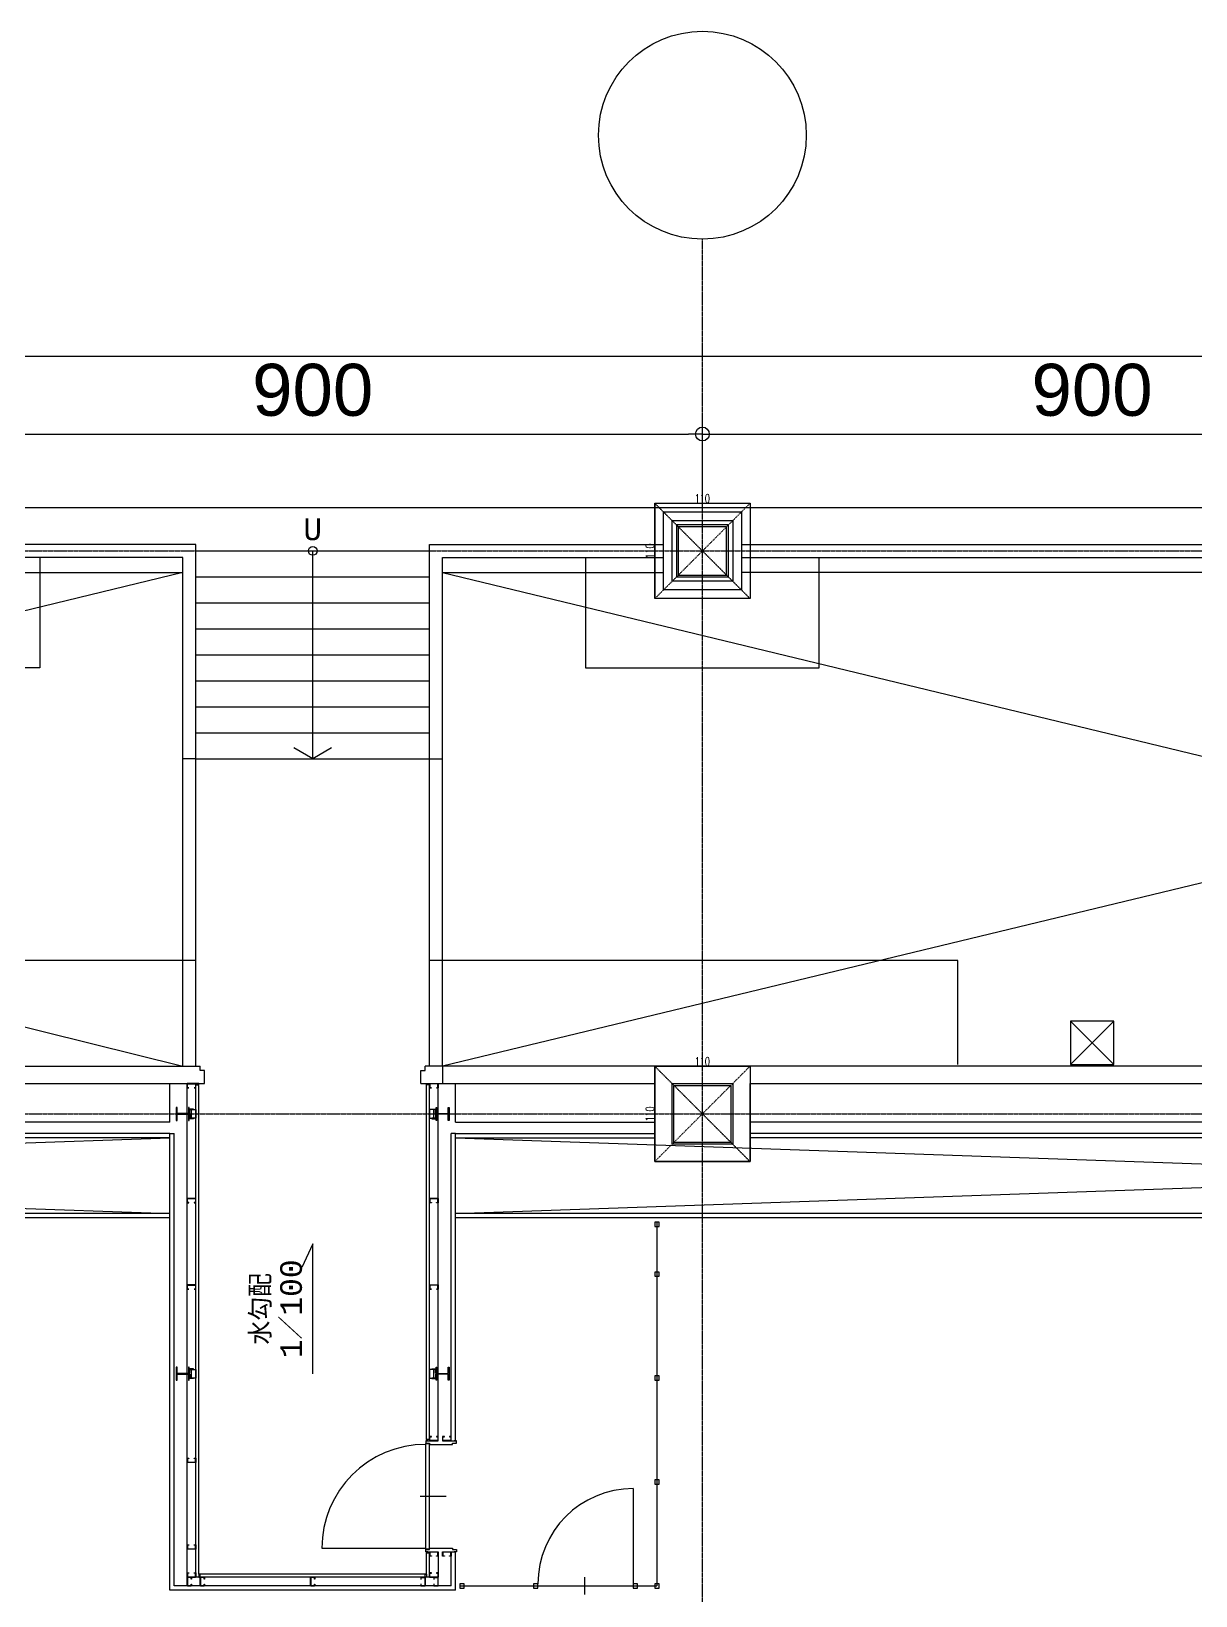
# Model space of a CAD drawing. Header units: millimetres. Extents: x -21841 to 195597, y -1659 to 112111.
# Drawn here: x 5585 to 6930, y 18194 to 20000 of the extents above; entities that cross this region are included whole.
import ezdxf
from ezdxf.enums import TextEntityAlignment as Align

# ---------------------------------------------------------------- set-up
doc = ezdxf.new("R2010")
doc.units = ezdxf.units.MM
doc.linetypes.add('X-N-FAB-L10$0$COL-CEN-LIN', pattern=[3.25, 2.5, -0.25, 0.25, -0.25])
doc.linetypes.add('X-N-FAB-L10$0$HIDDEN', pattern=[0.375, 0.25, -0.125])
for name, color, linetype in [('0-FMCS', 6, 'Continuous'), ('0-XREF', 7, 'Continuous'), ('X-N-FAB-L10$0$0-MC', 8, 'Continuous'), ('X-N-FAB-L10$0$0-NC', 8, 'Continuous'), ('X-N-FAB-L10$0$0-ND', 8, 'Continuous'), ('X-N-FAB-L10$0$08', 8, 'Continuous'), ('X-N-FAB-L10$0$CCL', 8, 'X-N-FAB-L10$0$COL-CEN-LIN'), ('X-N-FAB-L10$0$COL', 8, 'Continuous'), ('X-N-FAB-L10$0$COL-S', 8, 'Continuous'), ('X-N-FAB-L10$0$DIM', 8, 'Continuous')]:
    doc.layers.add(name, color=color, linetype=linetype)
doc.styles.add('X-N-FAB-L10$0$ATS', font='monotxt.shx', dxfattribs={"bigfont": 'BIGFONT.shx'})
doc.styles.add('X-N-FAB-L10$0$CHINA', font='simplex.shx', dxfattribs={"width": 0.75, "bigfont": 'chineset.shx'})
doc.styles.add('X-N-FAB-L10$0$COL-NUM', font='romanc')
doc.styles.add('X-N-FAB-L10$0$DIM', font='simplex.shx', dxfattribs={"width": 0.67, "bigfont": 'chineset.shx'})
doc.styles.add('X-N-FAB-L10$0$DimStyUse', font='romans.shx', dxfattribs={"width": 0.7})
doc.styles.add('X-N-FAB-L10$0$Gen-Text', font='arial.ttf', dxfattribs={"height": 2.5})
doc.dimstyles.new('X-N-FAB-L10$0$cirl', dxfattribs={"dimtxt": 200, "dimasz": 50, "dimexe": 50, "dimexo": 0, "dimgap": 20, "dimtad": 1, "dimdsep": 46, "dimtxsty": 'X-N-FAB-L10$0$DimStyUse', "dimblk": 'X-N-FAB-L10$0$_Origin', "dimcen": 10, "dimdle": 50, "dimclrt": 2, "dimazin": 0, "dimtfac": 1, "dimtix": 1, "dimtmove": 2, "dimatfit": 3, "dimfxl": 10, "dimtolj": 1, "dimarcsym": 0})
doc.dimstyles.new('X-N-FAB-L10$0$JJP_005_defpoint', dxfattribs={"dimtxt": 20, "dimasz": 0.5, "dimexe": 0.5, "dimexo": 0.5, "dimgap": 0.5, "dimtad": 1, "dimdsep": 46, "dimtxsty": 'X-N-FAB-L10$0$DIM', "dimblk": 'X-N-FAB-L10$0$_None', "dimcen": 10, "dimclrd": 256, "dimclre": 256, "dimclrt": 256, "dimadec": 0, "dimazin": 0, "dimtfac": 1, "dimtix": 1, "dimtmove": 2, "dimatfit": 3, "dimldrblk": 'X-N-FAB-L10$0$_None', "dimfxl": 0.5, "dimtolj": 1, "dimtzin": 0, "dimarcsym": 0})

# ---------------------------------------------------------------- blocks, each defined once
blk = doc.blocks.new('X-N-FAB-L10$0$_Origin')
at = {"color": 0, "linetype": 'ByBlock', "lineweight": -2}
blk.add_line((0, 0), (-1, 0), dxfattribs=at)
blk.add_circle((0, 0), 0.5, dxfattribs=at)
blk = doc.blocks.new('*D738')
at = {"layer": 'DEFPOINTS', "color": 0, "transparency": 16777216}
for p in [(27010, 19625), (60, 19535), (27010, 19535)]:
    blk.add_point(p, dxfattribs=at)
at = {"layer": 'X-N-FAB-L10$0$DIM', "color": 0, "lineweight": -2, "transparency": 16777216}
for p, q in [((60, 19535), (60, 19645)), ((27010, 19535), (27010, 19645)), ((76, 19625), (26994, 19625))]:
    blk.add_line(p, q, dxfattribs=at)
at = {"layer": 'X-N-FAB-L10$0$DIM', "color": 0, "lineweight": -2, "transparency": 16777216, "xscale": 16, "yscale": 16, "zscale": 16, "rotation": 180}
blk.add_blockref('X-N-FAB-L10$0$_Origin', (60, 19625), dxfattribs=at)
at = {"layer": 'X-N-FAB-L10$0$DIM', "color": 0, "lineweight": -2, "transparency": 16777216, "xscale": 16, "yscale": 16, "zscale": 16}
blk.add_blockref('X-N-FAB-L10$0$_Origin', (27010, 19625), dxfattribs=at)
at = {"layer": 'X-N-FAB-L10$0$DIM', "color": 2, "transparency": 16777216, "insert": (13535, 19675.6), "char_height": 2.5, "attachment_point": 5, "style": 'X-N-FAB-L10$0$Gen-Text'}
blk.add_mtext('\\A1;{\\H24x;26950}', dxfattribs=at)
blk = doc.blocks.new('*D1145')
at = {"layer": 'DEFPOINTS', "lineweight": -2, "transparency": 16777216}
blk.add_line((6305, 18805), (6415, 18805), dxfattribs=at)
at = {"layer": 'DEFPOINTS', "color": 0, "transparency": 16777216}
for p in [(6305, 18805), (6415, 18805), (6415, 18805)]:
    blk.add_point(p, dxfattribs=at)
at = {"layer": 'DEFPOINTS', "transparency": 16777216, "insert": (6360, 18810.5), "char_height": 10, "attachment_point": 5, "style": 'X-N-FAB-L10$0$DIM'}
blk.add_mtext('\\A1;110', dxfattribs=at)
blk = doc.blocks.new('X-N-FAB-L10$0$_None')
blk = doc.blocks.new('*D1146')
at = {"layer": 'DEFPOINTS', "lineweight": -2, "transparency": 16777216}
blk.add_line((6305, 18805), (6305, 18695), dxfattribs=at)
at = {"layer": 'DEFPOINTS', "color": 0, "transparency": 16777216}
for p in [(6305, 18805), (6305, 18695), (6305, 18695)]:
    blk.add_point(p, dxfattribs=at)
at = {"layer": 'DEFPOINTS', "transparency": 16777216, "insert": (6299.5, 18750), "char_height": 10, "attachment_point": 5, "rotation": 90, "style": 'X-N-FAB-L10$0$DIM'}
blk.add_mtext('\\A1;110', dxfattribs=at)
blk = doc.blocks.new('*D1203')
at = {"layer": 'DEFPOINTS', "lineweight": -2, "transparency": 16777216}
blk.add_line((6305, 19455), (6415, 19455), dxfattribs=at)
at = {"layer": 'DEFPOINTS', "color": 0, "transparency": 16777216}
for p in [(6305, 19455), (6415, 19455), (6415, 19455)]:
    blk.add_point(p, dxfattribs=at)
at = {"layer": 'DEFPOINTS', "transparency": 16777216, "insert": (6360, 19460.5), "char_height": 10, "attachment_point": 5, "style": 'X-N-FAB-L10$0$DIM'}
blk.add_mtext('\\A1;110', dxfattribs=at)
blk = doc.blocks.new('*D1204')
at = {"layer": 'DEFPOINTS', "lineweight": -2, "transparency": 16777216}
blk.add_line((6305, 19455), (6305, 19345), dxfattribs=at)
at = {"layer": 'DEFPOINTS', "color": 0, "transparency": 16777216}
for p in [(6305, 19455), (6305, 19345), (6305, 19345)]:
    blk.add_point(p, dxfattribs=at)
at = {"layer": 'DEFPOINTS', "transparency": 16777216, "insert": (6299.5, 19400), "char_height": 10, "attachment_point": 5, "rotation": 90, "style": 'X-N-FAB-L10$0$DIM'}
blk.add_mtext('\\A1;110', dxfattribs=at)
blk = doc.blocks.new('X-N-FAB-L10')
at = {"layer": 'DEFPOINTS', "color": 8, "linetype": 'X-N-FAB-L10$0$HIDDEN', "ltscale": 0.1}
for p, q in [((6415, 19455), (6305, 19345)), ((6305, 19455), (6415, 19345)), ((6415, 19455), (6305, 19345)), ((6305, 19455), (6415, 19345)), ((6415, 18805), (6305, 18695)), ((6305, 18805), (6415, 18695)), ((6415, 18805), (6305, 18695)), ((6305, 18805), (6415, 18695))]:
    blk.add_line(p, q, dxfattribs=at)
at = {"layer": 'DEFPOINTS', "color": 8}
for p, q in [((6305, 19455), (6415, 19455)), ((6305, 19455), (6305, 19345)), ((6305, 18805), (6415, 18805)), ((6305, 18805), (6305, 18695))]:
    blk.add_line(p, q, dxfattribs=at)
at = {"layer": 'X-N-FAB-L10$0$0-MC', "color": 8}
blk.add_circle((6360, 19880), 120, dxfattribs=at)
at = {"layer": 'X-N-FAB-L10$0$08', "color": 8}
for p, q in [((3610, 19450), (8210, 19450)), ((6315, 19355), (6315, 19445)), ((6315, 19445), (6405, 19445)), ((6405, 19445), (6405, 19355)), ((6390, 19430), (6330, 19430)), ((6330, 19430), (6330, 19370)), ((6388, 19428), (6332, 19428)), ((6332, 19428), (6332, 19372)), ((6388, 19372), (6388, 19428)), ((6390, 19370), (6390, 19430)), ((5775, 19407.5), (5505, 19407.5)), ((5775, 18805), (5775, 19407.5)), ((5775, 19400), (6045, 19400)), ((5910, 19160), (5910, 19400)), ((6045, 18805), (6045, 19407.5)), ((6045, 19407.5), (6315, 19407.5)), ((6405, 19407.5), (7215, 19407.5)), ((3400, 19392.5), (5760, 18805)), ((5760, 19392.5), (5505, 19392.5)), ((5595, 19392.5), (5595, 19265)), ((5760, 18805), (5760, 19392.5)), ((6060, 18805), (6060, 19392.5)), ((6060, 19392.5), (6315, 19392.5)), ((6225, 19392.5), (6225, 19265)), ((6405, 19392.5), (7215, 19392.5)), ((6495, 19265), (6495, 19392.5)), ((5760, 19375), (3400, 18805)), ((5505, 19375), (5760, 19375)), ((5775, 19370), (6045, 19370)), ((6060, 19375), (8420, 18805)), ((8420, 19375), (6060, 18805)), ((6060, 19375), (6315, 19375)), ((6330, 19370), (6390, 19370)), ((6332, 19372), (6388, 19372)), ((7215, 19375), (6405, 19375)), ((6405, 19355), (6315, 19355)), ((5775, 19340), (6045, 19340)), ((5775, 19310), (6045, 19310)), ((5775, 19280), (6045, 19280)), ((5595, 19265), (5325, 19265)), ((6225, 19265), (6495, 19265)), ((5775, 19250), (6045, 19250)), ((5775, 19220), (6045, 19220)), ((5775, 19190), (6045, 19190)), ((5910, 19160), (5888.349, 19172.5)), ((5931.651, 19172.5), (5910, 19160)), ((5775, 19160), (5760, 19160)), ((5775, 19160), (6045, 19160)), ((6045, 19160), (6060, 19160)), ((5775, 18927), (5165, 18927)), ((6655, 18927), (6045, 18927)), ((6655, 18807), (6655, 18927)), ((6785, 18857), (6835, 18807)), ((6835, 18857), (6785, 18807)), ((6835, 18857), (6785, 18857)), ((6785, 18857), (6785, 18807)), ((6835, 18807), (6835, 18857)), ((3380, 18805), (5780, 18805)), ((5780, 18800), (5780, 18805)), ((8440, 18805), (6040, 18805)), ((6040, 18800), (6040, 18805)), ((6060, 18805), (6060, 18785)), ((6785, 18807), (6835, 18807)), ((5785, 18800), (5780, 18800)), ((5785, 18785), (5785, 18800)), ((6035, 18800), (6040, 18800)), ((6035, 18785), (6035, 18800)), ((5515, 18785), (5785, 18785)), ((5745, 18740.5), (5745, 18785)), ((5765, 18205), (5765, 18785)), ((5775, 18785), (5765, 18785)), ((5765, 18785), (5765, 18780)), ((5765, 18780), (5767, 18780)), ((5765.32, 18780.32), (5765.32, 18784.68)), ((5765.32, 18784.68), (5774.68, 18784.68)), ((5767, 18780.32), (5765.32, 18780.32)), ((5767, 18780), (5767, 18780.32)), ((5774.68, 18780.32), (5773, 18780.32)), ((5773, 18780.32), (5773, 18780)), ((5773, 18780), (5775, 18780)), ((5774.68, 18784.68), (5774.68, 18780.32)), ((5775, 18215), (5775, 18785)), ((5778.5, 18785), (5775, 18785)), ((5775, 18785), (5775, 18783.5)), ((5775, 18780), (5775, 18785)), ((5775, 18783.5), (5778.5, 18783.5)), ((5778.5, 18783.5), (5778.5, 18785)), ((5778.5, 18218.5), (5778.5, 18783)), ((6035, 18785), (6305, 18785)), ((6041.5, 18374), (6041.5, 18785)), ((6041.5, 18783.5), (6041.5, 18785)), ((6041.5, 18785), (6045, 18785)), ((6045, 18783.5), (6041.5, 18783.5)), ((6045, 18374), (6045, 18785)), ((6045, 18785), (6045, 18783.5)), ((6045, 18780), (6045, 18785)), ((6045, 18785), (6055, 18785)), ((6047, 18780), (6045, 18780)), ((6054.68, 18784.68), (6045.32, 18784.68)), ((6045.32, 18784.68), (6045.32, 18780.32)), ((6045.32, 18780.32), (6047, 18780.32)), ((6047, 18780.32), (6047, 18780)), ((6053, 18780), (6053, 18780.32)), ((6053, 18780.32), (6054.68, 18780.32)), ((6055, 18780), (6053, 18780)), ((6054.68, 18780.32), (6054.68, 18784.68)), ((6055, 18372.5), (6055, 18785)), ((6055, 18785), (6055, 18780)), ((6075, 18740.5), (6075, 18785)), ((6305, 18785), (6305, 18695)), ((6325, 18715), (6325, 18785)), ((6325, 18785), (6395, 18785)), ((6327, 18717), (6327, 18783)), ((6327, 18783), (6393, 18783)), ((6393, 18783), (6393, 18717)), ((6395, 18785), (6395, 18715)), ((6415, 18785), (7205, 18785)), ((6415, 18695), (6415, 18785)), ((5753.5, 18757.5), (5752.5, 18757.5)), ((5752.5, 18757.5), (5752.5, 18742.5)), ((5753.5, 18750.35), (5753.5, 18757.5)), ((5766.5, 18750.35), (5753.5, 18750.35)), ((5753.5, 18742.5), (5753.5, 18749.65)), ((5753.5, 18749.65), (5766.5, 18749.65)), ((5767.5, 18757.5), (5766.5, 18757.5)), ((5766.5, 18757.5), (5766.5, 18750.35)), ((5766.5, 18749.65), (5766.5, 18742.5)), ((5767.5, 18742.5), (5767.5, 18757.5)), ((5772.5, 18755.6), (5767.5, 18755.6)), ((5767.5, 18755.6), (5767.5, 18750.6)), ((5767.5, 18750.6), (5768.1, 18750.6)), ((5767.5, 18744.4), (5767.5, 18749.4)), ((5767.5, 18749.4), (5768.1, 18749.4)), ((5768.1, 18750.6), (5768.1, 18755)), ((5768.1, 18755), (5772.5, 18755)), ((5768.1, 18749.4), (5768.1, 18745)), ((5770, 18745), (5770, 18755)), ((5770, 18755), (5775, 18755)), ((5772.5, 18755), (5772.5, 18755.6)), ((5775, 18755), (5775, 18745)), ((6050, 18755), (6045, 18755)), ((6045, 18755), (6045, 18745)), ((6047.5, 18755.6), (6052.5, 18755.6)), ((6047.5, 18755), (6047.5, 18755.6)), ((6051.9, 18755), (6047.5, 18755)), ((6050, 18745), (6050, 18755)), ((6051.9, 18750.6), (6051.9, 18755)), ((6052.5, 18750.6), (6051.9, 18750.6)), ((6052.5, 18749.4), (6051.9, 18749.4)), ((6051.9, 18749.4), (6051.9, 18745)), ((6052.5, 18742.5), (6052.5, 18757.5)), ((6052.5, 18757.5), (6053.5, 18757.5)), ((6052.5, 18755.6), (6052.5, 18750.6)), ((6052.5, 18744.4), (6052.5, 18749.4)), ((6053.5, 18757.5), (6053.5, 18750.35)), ((6053.5, 18750.35), (6066.5, 18750.35)), ((6066.5, 18749.65), (6053.5, 18749.65)), ((6053.5, 18749.65), (6053.5, 18742.5)), ((6066.5, 18750.35), (6066.5, 18757.5)), ((6066.5, 18757.5), (6067.5, 18757.5)), ((6066.5, 18742.5), (6066.5, 18749.65)), ((6067.5, 18757.5), (6067.5, 18742.5)), ((5745, 18740.5), (5515, 18740.5)), ((5752.5, 18742.5), (5753.5, 18742.5)), ((5766.5, 18742.5), (5767.5, 18742.5)), ((5772.5, 18744.4), (5767.5, 18744.4)), ((5768.1, 18745), (5772.5, 18745)), ((5775, 18745), (5770, 18745)), ((5772.5, 18745), (5772.5, 18744.4)), ((6045, 18745), (6050, 18745)), ((6051.9, 18745), (6047.5, 18745)), ((6047.5, 18745), (6047.5, 18744.4)), ((6047.5, 18744.4), (6052.5, 18744.4)), ((6053.5, 18742.5), (6052.5, 18742.5)), ((6067.5, 18742.5), (6066.5, 18742.5)), ((6075, 18740.5), (6305, 18740.5)), ((7205, 18740.5), (6415, 18740.5)), ((3245, 18635), (5745, 18722.5)), ((3245, 18722.5), (5745, 18635)), ((5745, 18727.5), (5515, 18727.5)), ((5745, 18722.5), (5515, 18722.5)), ((5745, 18200), (5745, 18727.5)), ((5745, 18727.5), (5750, 18727.5)), ((5750, 18205), (5750, 18727.5)), ((6070, 18372.5), (6070, 18727.5)), ((6075, 18727.5), (6070, 18727.5)), ((6075, 18372.5), (6075, 18727.5)), ((6075, 18727.5), (6305, 18727.5)), ((6075, 18722.5), (8575, 18635)), ((6075, 18635), (8575, 18722.5)), ((6075, 18722.5), (6305, 18722.5)), ((6395, 18715), (6325, 18715)), ((6393, 18717), (6327, 18717)), ((7205, 18727.5), (6415, 18727.5)), ((7205, 18722.5), (6415, 18722.5)), ((6305, 18695), (6415, 18695)), ((5775, 18652.5), (5765, 18652.5)), ((5765, 18652.5), (5765, 18647.5)), ((5765, 18647.5), (5767, 18647.5)), ((5765.32, 18647.82), (5765.32, 18652.18)), ((5765.32, 18652.18), (5774.68, 18652.18)), ((5767, 18647.82), (5765.32, 18647.82)), ((5767, 18647.5), (5767, 18647.82)), ((5774.68, 18647.82), (5773, 18647.82)), ((5773, 18647.82), (5773, 18647.5)), ((5773, 18647.5), (5775, 18647.5)), ((5774.68, 18652.18), (5774.68, 18647.82)), ((5775, 18647.5), (5775, 18652.5)), ((6045, 18647.5), (6045, 18652.5)), ((6045, 18652.5), (6055, 18652.5)), ((6047, 18647.5), (6045, 18647.5)), ((6054.68, 18652.18), (6045.32, 18652.18)), ((6045.32, 18652.18), (6045.32, 18647.82)), ((6045.32, 18647.82), (6047, 18647.82)), ((6047, 18647.82), (6047, 18647.5)), ((6053, 18647.5), (6053, 18647.82)), ((6053, 18647.82), (6054.68, 18647.82)), ((6055, 18647.5), (6053, 18647.5)), ((6054.68, 18647.82), (6054.68, 18652.18)), ((6055, 18652.5), (6055, 18647.5)), ((5745, 18635), (4470, 18635)), ((5745, 18630), (4470, 18630)), ((7980, 18635), (6075, 18635)), ((7980, 18630), (6075, 18630)), ((6310, 18625), (6305, 18625)), ((6305, 18625), (6305, 18620)), ((6307.5, 18625), (6307.5, 18205)), ((6310, 18620), (6310, 18625)), ((6305, 18620), (6310, 18620)), ((5910, 18600), (5897.529, 18572.642)), ((5910, 18450), (5910, 18600)), ((5775, 18552.5), (5765, 18552.5)), ((5765, 18552.5), (5765, 18547.5)), ((5765.32, 18547.82), (5765.32, 18552.18)), ((5765.32, 18552.18), (5774.68, 18552.18)), ((5774.68, 18552.18), (5774.68, 18547.82)), ((5775, 18547.5), (5775, 18552.5)), ((6045, 18547.5), (6045, 18552.5)), ((6045, 18552.5), (6055, 18552.5)), ((6054.68, 18552.18), (6045.32, 18552.18)), ((6045.32, 18552.18), (6045.32, 18547.82)), ((6054.68, 18547.82), (6054.68, 18552.18)), ((6055, 18552.5), (6055, 18547.5)), ((6310, 18567.5), (6305, 18567.5)), ((6305, 18567.5), (6305, 18562.5)), ((6305, 18562.5), (6310, 18562.5)), ((6310, 18562.5), (6310, 18567.5)), ((5765, 18547.5), (5767, 18547.5)), ((5767, 18547.82), (5765.32, 18547.82)), ((5767, 18547.5), (5767, 18547.82)), ((5774.68, 18547.82), (5773, 18547.82)), ((5773, 18547.82), (5773, 18547.5)), ((5773, 18547.5), (5775, 18547.5)), ((6047, 18547.5), (6045, 18547.5)), ((6045.32, 18547.82), (6047, 18547.82)), ((6047, 18547.82), (6047, 18547.5)), ((6053, 18547.5), (6053, 18547.82)), ((6053, 18547.82), (6054.68, 18547.82)), ((6055, 18547.5), (6053, 18547.5)), ((5753.5, 18457.5), (5752.5, 18457.5)), ((5752.5, 18457.5), (5752.5, 18442.5)), ((5752.5, 18442.5), (5753.5, 18442.5)), ((5753.5, 18450.35), (5753.5, 18457.5)), ((5766.5, 18450.35), (5753.5, 18450.35)), ((5753.5, 18442.5), (5753.5, 18449.65)), ((5753.5, 18449.65), (5766.5, 18449.65)), ((5767.5, 18457.5), (5766.5, 18457.5)), ((5766.5, 18457.5), (5766.5, 18450.35)), ((5766.5, 18449.65), (5766.5, 18442.5)), ((5766.5, 18442.5), (5767.5, 18442.5)), ((5767.5, 18442.5), (5767.5, 18457.5)), ((5772.5, 18455.6), (5767.5, 18455.6)), ((5767.5, 18455.6), (5767.5, 18450.6)), ((5767.5, 18450.6), (5768.1, 18450.6)), ((5767.5, 18444.4), (5767.5, 18449.4)), ((5767.5, 18449.4), (5768.1, 18449.4)), ((5772.5, 18444.4), (5767.5, 18444.4)), ((5768.1, 18450.6), (5768.1, 18455)), ((5768.1, 18455), (5772.5, 18455)), ((5768.1, 18449.4), (5768.1, 18445)), ((5768.1, 18445), (5772.5, 18445)), ((5770, 18445), (5770, 18455)), ((5770, 18455), (5775, 18455)), ((5775, 18445), (5770, 18445)), ((5772.5, 18455), (5772.5, 18455.6)), ((5772.5, 18445), (5772.5, 18444.4)), ((5775, 18455), (5775, 18445)), ((6050, 18455), (6045, 18455)), ((6045, 18455), (6045, 18445)), ((6045, 18445), (6050, 18445)), ((6047.5, 18455.6), (6052.5, 18455.6)), ((6047.5, 18455), (6047.5, 18455.6)), ((6051.9, 18455), (6047.5, 18455)), ((6051.9, 18445), (6047.5, 18445)), ((6047.5, 18445), (6047.5, 18444.4)), ((6047.5, 18444.4), (6052.5, 18444.4)), ((6050, 18445), (6050, 18455)), ((6051.9, 18450.6), (6051.9, 18455)), ((6052.5, 18450.6), (6051.9, 18450.6)), ((6052.5, 18449.4), (6051.9, 18449.4)), ((6051.9, 18449.4), (6051.9, 18445)), ((6052.5, 18442.5), (6052.5, 18457.5)), ((6052.5, 18457.5), (6053.5, 18457.5)), ((6052.5, 18455.6), (6052.5, 18450.6)), ((6052.5, 18444.4), (6052.5, 18449.4)), ((6053.5, 18442.5), (6052.5, 18442.5)), ((6053.5, 18457.5), (6053.5, 18450.35)), ((6053.5, 18450.35), (6066.5, 18450.35)), ((6066.5, 18449.65), (6053.5, 18449.65)), ((6053.5, 18449.65), (6053.5, 18442.5)), ((6066.5, 18450.35), (6066.5, 18457.5)), ((6066.5, 18457.5), (6067.5, 18457.5)), ((6066.5, 18442.5), (6066.5, 18449.65)), ((6067.5, 18442.5), (6066.5, 18442.5)), ((6067.5, 18457.5), (6067.5, 18442.5)), ((6310, 18447.5), (6305, 18447.5)), ((6305, 18447.5), (6305, 18442.5)), ((6305, 18442.5), (6310, 18442.5)), ((6310, 18442.5), (6310, 18447.5)), ((6043, 18372.5), (6040.5, 18372.5)), ((6040.5, 18372.5), (6040.5, 18370)), ((6040.5, 18370), (6045, 18370)), ((6045, 18374), (6041.5, 18374)), ((6041.5, 18374), (6041.5, 18372.5)), ((6041.5, 18372.5), (6045, 18372.5)), ((6047, 18377.5), (6045, 18377.5)), ((6045, 18377.5), (6045, 18372.5)), ((6045, 18372.5), (6045, 18374)), ((6045, 18372.5), (6055, 18372.5)), ((6045, 18370), (6045, 18368.5)), ((6045.32, 18372.82), (6045.32, 18377.18)), ((6045.32, 18377.18), (6047, 18377.18)), ((6054.68, 18372.82), (6045.32, 18372.82)), ((6047, 18377.18), (6047, 18377.5)), ((6055, 18377.5), (6053, 18377.5)), ((6053, 18377.5), (6053, 18377.18)), ((6053, 18377.18), (6054.68, 18377.18)), ((6054.68, 18377.18), (6054.68, 18372.82)), ((6055, 18372.5), (6055, 18377.5)), ((6062, 18377.5), (6060, 18377.5)), ((6060, 18377.5), (6060, 18372.5)), ((6060, 18372.5), (6070, 18372.5)), ((6060.32, 18372.82), (6060.32, 18377.18)), ((6060.32, 18377.18), (6062, 18377.18)), ((6069.68, 18372.82), (6060.32, 18372.82)), ((6062, 18377.18), (6062, 18377.5)), ((6070, 18377.5), (6068, 18377.5)), ((6068, 18377.5), (6068, 18377.18)), ((6068, 18377.18), (6069.68, 18377.18)), ((6069.68, 18377.18), (6069.68, 18372.82)), ((6070, 18372.5), (6070, 18377.5)), ((6070, 18372.5), (6075, 18372.5)), ((6071.5, 18368.5), (6071.5, 18370)), ((6071.5, 18370), (6076, 18370)), ((6076, 18372.5), (6073.5, 18372.5)), ((6076, 18370), (6076, 18372.5)), ((5765, 18347.5), (5765, 18352.5)), ((5765, 18352.5), (5767, 18352.5)), ((5767, 18352.18), (5765.32, 18352.18)), ((5765.32, 18352.18), (5765.32, 18347.82)), ((5767, 18352.5), (5767, 18352.18)), ((5773, 18352.5), (5775, 18352.5)), ((5773, 18352.18), (5773, 18352.5)), ((5774.68, 18352.18), (5773, 18352.18)), ((5774.68, 18347.82), (5774.68, 18352.18)), ((5775, 18352.5), (5775, 18347.5)), ((6040.5, 18247.5), (6040.5, 18369.5)), ((6040.5, 18369.5), (6044.5, 18369.5)), ((6044.5, 18369.5), (6044.5, 18247.5)), ((6045, 18368.5), (6071.5, 18368.5)), ((5775, 18347.5), (5765, 18347.5)), ((5765.32, 18347.82), (5774.68, 18347.82)), ((6280, 18317.5), (6280, 18207.5)), ((6310, 18327.5), (6305, 18327.5)), ((6305, 18327.5), (6305, 18322.5)), ((6305, 18322.5), (6310, 18322.5)), ((6310, 18322.5), (6310, 18327.5)), ((6034, 18308.5), (6064, 18308.5)), ((5765, 18247.5), (5765, 18252.5)), ((5765, 18252.5), (5767, 18252.5)), ((5775, 18247.5), (5765, 18247.5)), ((5767, 18252.18), (5765.32, 18252.18)), ((5765.32, 18252.18), (5765.32, 18247.82)), ((5765.32, 18247.82), (5774.68, 18247.82)), ((5767, 18252.5), (5767, 18252.18)), ((5773, 18252.5), (5775, 18252.5)), ((5773, 18252.18), (5773, 18252.5)), ((5774.68, 18252.18), (5773, 18252.18)), ((5774.68, 18247.82), (5774.68, 18252.18)), ((5775, 18252.5), (5775, 18247.5)), ((5920.5, 18248.5), (6040.5, 18248.5)), ((6044.5, 18247.5), (6040.5, 18247.5)), ((6040.5, 18244.5), (6040.5, 18247)), ((6040.5, 18247), (6045, 18247)), ((6043, 18244.5), (6040.5, 18244.5)), ((6041.5, 18243), (6041.5, 18244.5)), ((6041.5, 18244.5), (6045, 18244.5)), ((6045, 18247), (6045, 18248.5)), ((6045, 18248.5), (6071.5, 18248.5)), ((6045, 18244.5), (6045, 18243)), ((6045, 18239.5), (6045, 18244.5)), ((6045, 18244.5), (6055, 18244.5)), ((6054.68, 18244.18), (6045.32, 18244.18)), ((6045.32, 18244.18), (6045.32, 18239.82)), ((6054.68, 18239.82), (6054.68, 18244.18)), ((6055, 18244.5), (6055, 18215)), ((6055, 18244.5), (6055, 18239.5)), ((6060, 18239.5), (6060, 18244.5)), ((6060, 18244.5), (6070, 18244.5)), ((6069.68, 18244.18), (6060.32, 18244.18)), ((6060.32, 18244.18), (6060.32, 18239.82)), ((6069.68, 18239.82), (6069.68, 18244.18)), ((6070, 18205), (6070, 18244.5)), ((6070, 18244.5), (6075, 18244.5)), ((6070, 18244.5), (6070, 18239.5)), ((6071.5, 18248.5), (6071.5, 18247)), ((6071.5, 18247), (6076, 18247)), ((6076, 18244.5), (6073.5, 18244.5)), ((6075, 18200), (6075, 18244.5)), ((6076, 18247), (6076, 18244.5)), ((6041.5, 18218.5), (6041.5, 18243)), ((6045, 18243), (6041.5, 18243)), ((6045, 18215), (6045, 18243)), ((6047, 18239.5), (6045, 18239.5)), ((6045.32, 18239.82), (6047, 18239.82)), ((6047, 18239.82), (6047, 18239.5)), ((6053, 18239.5), (6053, 18239.82)), ((6053, 18239.82), (6054.68, 18239.82)), ((6055, 18239.5), (6053, 18239.5)), ((6062, 18239.5), (6060, 18239.5)), ((6060.32, 18239.82), (6062, 18239.82)), ((6062, 18239.82), (6062, 18239.5)), ((6068, 18239.5), (6068, 18239.82)), ((6068, 18239.82), (6069.68, 18239.82)), ((6070, 18239.5), (6068, 18239.5)), ((5765, 18215), (5765, 18220)), ((5765, 18220), (5767, 18220)), ((5775, 18215), (5765, 18215)), ((5765, 18205), (5765, 18215)), ((5765, 18215), (5770, 18215)), ((5767, 18219.68), (5765.32, 18219.68)), ((5765.32, 18219.68), (5765.32, 18215.32)), ((5765.32, 18215.32), (5774.68, 18215.32)), ((5769.68, 18214.68), (5765.32, 18214.68)), ((5765.32, 18214.68), (5765.32, 18205.32)), ((5767, 18220), (5767, 18219.68)), ((5769.68, 18213), (5769.68, 18214.68)), ((5770, 18213), (5769.68, 18213)), ((5770, 18215), (5770, 18213)), ((5773, 18220), (5775, 18220)), ((5773, 18219.68), (5773, 18220)), ((5774.68, 18219.68), (5773, 18219.68)), ((5774.68, 18215.32), (5774.68, 18219.68)), ((5775, 18220), (5775, 18215)), ((6045, 18215), (5775, 18215)), ((6041.5, 18218.5), (5778.5, 18218.5)), ((5780, 18218.5), (5778.5, 18218.5)), ((5778.5, 18218.5), (5778.5, 18215)), ((5778.5, 18215), (5780, 18215)), ((5780, 18215), (5780, 18218.5)), ((5780, 18205), (5780, 18215)), ((5780, 18215), (5785, 18215)), ((5784.68, 18214.68), (5780.32, 18214.68)), ((5780.32, 18214.68), (5780.32, 18205.32)), ((5784.68, 18213), (5784.68, 18214.68)), ((5785, 18213), (5784.68, 18213)), ((5785, 18215), (5785, 18213)), ((5907.5, 18205), (5907.5, 18215)), ((5907.5, 18215), (5912.5, 18215)), ((5912.18, 18214.68), (5907.82, 18214.68)), ((5907.82, 18214.68), (5907.82, 18205.32)), ((5912.18, 18213), (5912.18, 18214.68)), ((5912.5, 18213), (5912.18, 18213)), ((5912.5, 18215), (5912.5, 18213)), ((6040, 18215), (6035, 18215)), ((6035, 18215), (6035, 18213)), ((6035, 18213), (6035.32, 18213)), ((6035.32, 18213), (6035.32, 18214.68)), ((6035.32, 18214.68), (6039.68, 18214.68)), ((6039.68, 18214.68), (6039.68, 18205.32)), ((6040, 18215), (6040, 18218.5)), ((6040, 18218.5), (6041.5, 18218.5)), ((6041.5, 18215), (6040, 18215)), ((6040, 18205), (6040, 18215)), ((6041.5, 18218.5), (6041.5, 18215)), ((6047, 18220), (6045, 18220)), ((6045, 18220), (6045, 18215)), ((6045, 18215), (6055, 18215)), ((6045.32, 18215.32), (6045.32, 18219.68)), ((6045.32, 18219.68), (6047, 18219.68)), ((6054.68, 18215.32), (6045.32, 18215.32)), ((6047, 18219.68), (6047, 18220)), ((6055, 18215), (6050, 18215)), ((6050, 18215), (6050, 18213)), ((6050, 18213), (6050.32, 18213)), ((6050.32, 18213), (6050.32, 18214.68)), ((6050.32, 18214.68), (6054.68, 18214.68)), ((6055, 18220), (6053, 18220)), ((6053, 18220), (6053, 18219.68)), ((6053, 18219.68), (6054.68, 18219.68)), ((6054.68, 18219.68), (6054.68, 18215.32)), ((6054.68, 18214.68), (6054.68, 18205.32)), ((6055, 18215), (6055, 18220)), ((6055, 18205), (6055, 18215)), ((6085, 18207.5), (6080, 18207.5)), ((6080, 18207.5), (6080, 18202.5)), ((6085, 18202.5), (6085, 18207.5)), ((6170, 18207.5), (6165, 18207.5)), ((6165, 18207.5), (6165, 18202.5)), ((6170, 18202.5), (6170, 18207.5)), ((6224, 18215), (6224, 18195)), ((6285, 18207.5), (6280, 18207.5)), ((6280, 18207.5), (6280, 18202.5)), ((6285, 18202.5), (6285, 18207.5)), ((6310, 18207.5), (6305, 18207.5)), ((6305, 18207.5), (6305, 18202.5)), ((6310, 18202.5), (6310, 18207.5)), ((6075, 18200), (5745, 18200)), ((6070, 18205), (5750, 18205)), ((5770, 18205), (5765, 18205)), ((5765.32, 18205.32), (5769.68, 18205.32)), ((5769.68, 18205.32), (5769.68, 18207)), ((5769.68, 18207), (5770, 18207)), ((5770, 18207), (5770, 18205)), ((5785, 18205), (5780, 18205)), ((5780.32, 18205.32), (5784.68, 18205.32)), ((5784.68, 18205.32), (5784.68, 18207)), ((5784.68, 18207), (5785, 18207)), ((5785, 18207), (5785, 18205)), ((5912.5, 18205), (5907.5, 18205)), ((5907.82, 18205.32), (5912.18, 18205.32)), ((5912.18, 18205.32), (5912.18, 18207)), ((5912.18, 18207), (5912.5, 18207)), ((5912.5, 18207), (5912.5, 18205)), ((6035, 18207), (6035, 18205)), ((6035.32, 18207), (6035, 18207)), ((6035, 18205), (6040, 18205)), ((6035.32, 18205.32), (6035.32, 18207)), ((6039.68, 18205.32), (6035.32, 18205.32)), ((6050, 18207), (6050, 18205)), ((6050.32, 18207), (6050, 18207)), ((6050, 18205), (6055, 18205)), ((6050.32, 18205.32), (6050.32, 18207)), ((6054.68, 18205.32), (6050.32, 18205.32)), ((6080, 18205), (6307.5, 18205)), ((6080, 18202.5), (6085, 18202.5)), ((6165, 18202.5), (6170, 18202.5)), ((6280, 18202.5), (6285, 18202.5)), ((6305, 18202.5), (6310, 18202.5))]:
    blk.add_line(p, q, dxfattribs=at)
blk.add_circle((5910, 19400), 5, dxfattribs=at)
for centre, radius in [((6040.5, 18248.5), 120), ((6280, 18207.5), 110)]:
    blk.add_arc(centre, radius, 90, 180, dxfattribs=at)
at = {"layer": 'X-N-FAB-L10$0$CCL', "color": 8}
for p, q in [((6360, 10600), (6360, 19760)), ((-720, 19400), (27370, 19400)), ((-720, 18750), (27370, 18750))]:
    blk.add_line(p, q, dxfattribs=at)
at = {"layer": 'X-N-FAB-L10$0$COL', "color": 8, "ltscale": 0.1}
for p, q in [((6305, 19455), (6415, 19455)), ((6305, 19345), (6305, 19455)), ((6415, 19455), (6415, 19345)), ((6415, 19345), (6305, 19345)), ((6305, 18805), (6415, 18805)), ((6305, 18695), (6305, 18805)), ((6415, 18805), (6415, 18695)), ((6415, 18695), (6305, 18695))]:
    blk.add_line(p, q, dxfattribs=at)
for points in [[(6305, 19455), (6415, 19455), (6415, 19345), (6305, 19345)], [(6305, 18805), (6415, 18805), (6415, 18695), (6305, 18695)]]:
    blk.add_lwpolyline(points, close=True, dxfattribs=at)
at = {"layer": 'X-N-FAB-L10$0$COL-S', "color": 8}
for p, q in [((6325, 19435), (6395, 19435)), ((6325, 19365), (6325, 19435)), ((6325, 19435), (6395, 19435)), ((6325, 19365), (6325, 19435)), ((6395, 19435), (6395, 19365)), ((6395, 19435), (6395, 19365)), ((6395, 19365), (6325, 19365)), ((6395, 19365), (6325, 19365)), ((6325, 18785), (6395, 18785)), ((6325, 18715), (6325, 18785)), ((6325, 18785), (6395, 18785)), ((6325, 18715), (6325, 18785)), ((6395, 18785), (6395, 18715)), ((6395, 18785), (6395, 18715)), ((6395, 18715), (6325, 18715)), ((6395, 18715), (6325, 18715))]:
    blk.add_line(p, q, dxfattribs=at)
at = {"layer": 'X-N-FAB-L10$0$DIM', "color": 8}
for p, q in [((6360, 19445), (6360, 19555)), ((6360, 19445), (6360, 19555)), ((5476, 19535), (6344, 19535)), ((6376, 19535), (7244, 19535))]:
    blk.add_line(p, q, dxfattribs=at)
at = {"layer": 'X-N-FAB-L10$0$DIM', "color": 8, "xscale": 16, "yscale": 16, "zscale": 16}
blk.add_blockref('X-N-FAB-L10$0$_Origin', (6360, 19535), dxfattribs=at)
at = {"layer": 'X-N-FAB-L10$0$DIM', "color": 8, "xscale": 16, "yscale": 16, "zscale": 16, "rotation": 180}
blk.add_blockref('X-N-FAB-L10$0$_Origin', (6360, 19535), dxfattribs=at)
at = {"layer": 'DEFPOINTS', "color": 8, "char_height": 10, "attachment_point": 5, "style": 'X-N-FAB-L10$0$DIM'}
for insert in [(6360, 19460.5), (6360, 18810.5)]:
    blk.add_mtext('\\A1;110', dxfattribs=dict(at, insert=insert))
at = {"layer": 'DEFPOINTS', "color": 8, "char_height": 10, "attachment_point": 5, "rotation": 90, "style": 'X-N-FAB-L10$0$DIM'}
for insert in [(6299.5, 19400), (6299.5, 18750)]:
    blk.add_mtext('\\A1;110', dxfattribs=dict(at, insert=insert))
at = {"layer": 'X-N-FAB-L10$0$0-NC', "color": 8, "style": 'X-N-FAB-L10$0$COL-NUM'}
for p in [(1860, 19880), (2760, 19880), (3660, 19880), (4560, 19880), (5460, 19880), (6360, 19880), (7260, 19880), (8160, 19880), (9060, 19880), (9960, 19880), (10860, 19880), (11760, 19880), (12660, 19880), (13560, 19880), (14460, 19880), (15360, 19880), (16260, 19880), (17160, 19880), (18060, 19880), (18960, 19880), (19860, 19880), (20760, 19880), (21660, 19880), (22560, 19880), (-840, 13950), (-840, 13350), (-840, 12750), (-840, 12150), (-840, 11550), (-840, 10750)]:
    blk.add_attdef('GRID-Y', text='', height=120, dxfattribs=at).set_placement(p, align=Align.MIDDLE_CENTER)
at = {"layer": 'X-N-FAB-L10$0$0-ND', "color": 8, "style": 'X-N-FAB-L10$0$CHINA'}
blk.add_attdef('NO', text='', height=33.333, dxfattribs=at).set_placement((23327.5, 11380), align=Align.MIDDLE)
at = {"layer": 'X-N-FAB-L10$0$08', "color": 8, "style": 'X-N-FAB-L10$0$ATS'}
blk.add_text('U', height=25, dxfattribs=at).set_placement((5910, 19425), align=Align.MIDDLE_CENTER)
for s, p in [('1／100', (5885, 18525)), ('水勾配', (5850, 18525))]:
    blk.add_text(s, height=25, rotation=90, dxfattribs=at).set_placement(p, align=Align.MIDDLE_CENTER)
at = {"layer": 'X-N-FAB-L10$0$DIM', "color": 8, "char_height": 2.5, "attachment_point": 5, "style": 'X-N-FAB-L10$0$Gen-Text'}
for insert in [(5910, 19585.634), (6810, 19585.634)]:
    blk.add_mtext('\\A1;{\\H24x;900}', dxfattribs=dict(at, insert=insert))
at = {"layer": 'DEFPOINTS', "color": 8}
for base, p1, p2, picture, middle in [((6305, 19345), (6305, 19455), (6305, 19345), '*D1204', (6299.5, 19400)), ((6305, 18695), (6305, 18805), (6305, 18695), '*D1146', (6299.5, 18750))]:
    dim = blk.add_linear_dim(base=base, p1=p1, p2=p2, angle=90, dimstyle='X-N-FAB-L10$0$JJP_005_defpoint', override={"dimtxt": 10}, dxfattribs=at)
    dim.commit()
    dim.dimension.update_dxf_attribs({"geometry": picture, "text_midpoint": middle})
for base, p1, p2, picture, middle in [((6415, 19455), (6305, 19455), (6415, 19455), '*D1203', (6360, 19460.5)), ((6415, 18805), (6305, 18805), (6415, 18805), '*D1145', (6360, 18810.5))]:
    dim = blk.add_linear_dim(base=base, p1=p1, p2=p2, dimstyle='X-N-FAB-L10$0$JJP_005_defpoint', override={"dimtxt": 10}, dxfattribs=at)
    dim.commit()
    dim.dimension.update_dxf_attribs({"geometry": picture, "text_midpoint": middle})
at = {"layer": 'X-N-FAB-L10$0$DIM', "color": 8}
dim = blk.add_linear_dim(base=(27010, 19625), p1=(60, 19535), p2=(27010, 19535), text='{\\H24x;<>}', dimstyle='X-N-FAB-L10$0$cirl', override={"dimtxt": 60, "dimasz": 16, "dimexe": 20, "dimgap": 20, "dimtxsty": 'X-N-FAB-L10$0$Gen-Text'}, dxfattribs=at)
dim.commit()
dim.dimension.update_dxf_attribs({"geometry": '*D738', "text_midpoint": (13535, 19675.634)})

msp = doc.modelspace()

# ---------------------------------------------------------------- block references
at = {"layer": '0-FMCS', "color": 5}
msp.add_blockref('X-N-FAB-L10', (0, 0), dxfattribs=at)
at = {"layer": '0-XREF'}
msp.add_blockref('X-N-FAB-L10', (0, 0), dxfattribs=at)

doc.saveas('drawing.dxf')
